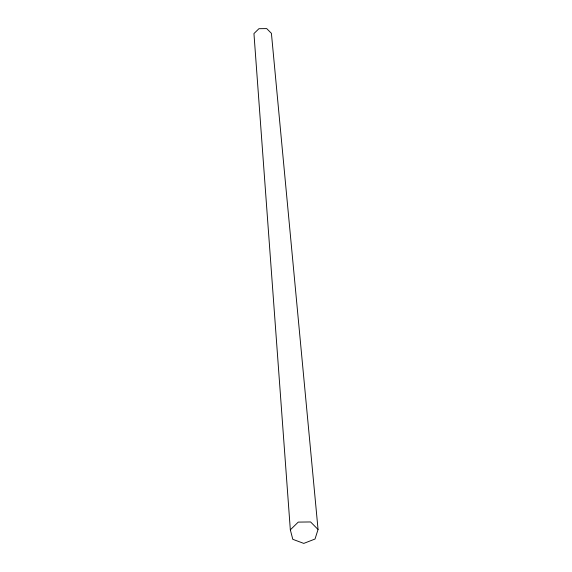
<?xml version="1.0" encoding="UTF-8"?>
<svg xmlns="http://www.w3.org/2000/svg" width="572" height="572" viewBox="0 0 572 572"><rect width="100%" height="100%" fill="white"/><g stroke="black" fill="none" stroke-linecap="round" stroke-linejoin="round"><path stroke-width="0.86" d="M318.053 529.479L315.022 539.024L303.775 543.4L292.792 539.31L290.333 529.836L253.947 33.569L258.937 28.7L266.709 28.6L271.414 33.34L318.053 529.479L310.589 521.95L298.255 522.107L290.333 529.836"/></g></svg>
